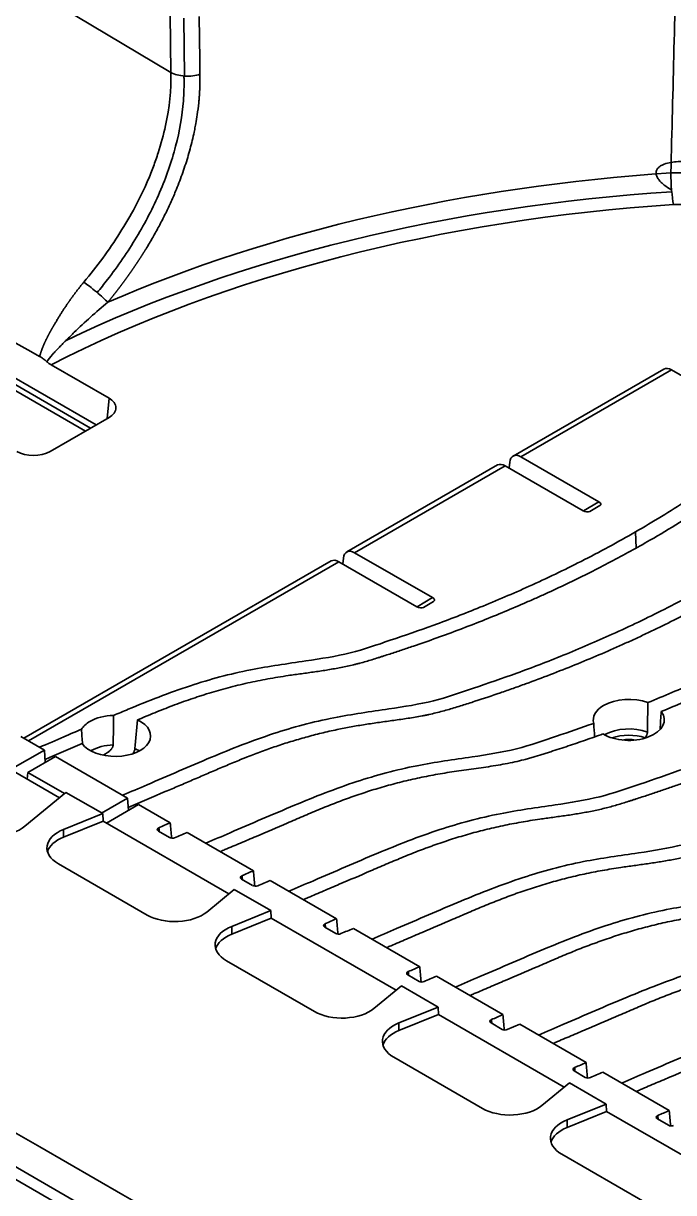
# Model space of a CAD drawing. Header units: millimetres. Extents: x 256 to 2096, y 1004 to 2403.
# Drawn here: x 1623.8 to 1707.2, y 1312.3 to 1462.3 of the extents above; entities that cross this region are included whole.
import ezdxf

# ---------------------------------------------------------------- set-up
doc = ezdxf.new("R2010")
doc.units = ezdxf.units.MM
doc.layers.add('1', color=7, linetype='Continuous', true_color=0xffffff)

msp = doc.modelspace()

# ---------------------------------------------------------------- linework, layer by layer
at = {"layer": '1', "color": 7, "linetype": 'Continuous', "lineweight": 35}
for p, q in [((1586.488, 1489.622), (1642.734, 1456.029)), ((1642.632, 1463.506), (1642.734, 1456.029)), ((1644.483, 1455.572), (1644.379, 1462.991)), ((1596.015, 1432.271), (1633.151, 1410.83)), ((1632.443, 1410.421), (1596.072, 1431.42)), ((1631.768, 1410.032), (1596.125, 1430.61)), ((1627.372, 1418.53), (1634.802, 1414.24)), ((1705.918, 1417.986), (1686.586, 1406.825)), ((1706.912, 1417.88), (1687.602, 1406.732)), ((1716.899, 1412.115), (1706.912, 1417.88)), ((1634.802, 1414.24), (1634.566, 1411.646)), ((1627.243, 1407.418), (1634.802, 1411.782)), ((1684.599, 1405.677), (1665.267, 1394.516)), ((1685.593, 1405.572), (1666.283, 1394.423)), ((1695.579, 1399.806), (1685.593, 1405.572)), ((1686.153, 1406.031), (1686.077, 1405.292)), ((1687.602, 1406.732), (1697.589, 1400.966)), ((1697.589, 1400.966), (1695.63, 1399.779)), ((1697.729, 1400.484), (1696.413, 1399.725)), ((1702.285, 1397.095), (1702.346, 1395.027)), ((1664.833, 1393.723), (1664.758, 1392.983)), ((1666.283, 1394.423), (1676.27, 1388.657)), ((1663.28, 1393.369), (1623.877, 1370.62)), ((1664.274, 1393.263), (1624.466, 1370.28)), ((1674.26, 1387.497), (1664.274, 1393.263)), ((1676.27, 1388.657), (1674.311, 1387.47)), ((1676.41, 1388.176), (1675.094, 1387.416)), ((1755.882, 1237.208), (1526.235, 1369.795)), ((1528.854, 1369.884), (1757.272, 1238.007)), ((1614.823, 1370.858), (1628.447, 1362.992)), ((1626.511, 1369.099), (1623.476, 1370.851)), ((1622.19, 1366.604), (1626.511, 1369.099)), ((1624.376, 1366.225), (1627.932, 1368.278)), ((1626.619, 1367.52), (1626.511, 1369.099)), ((1627.932, 1368.278), (1637.17, 1362.945)), ((1624.319, 1365.375), (1624.376, 1366.225)), ((1624.376, 1366.225), (1629.077, 1363.512)), ((1629.275, 1363.675), (1623.996, 1359.323)), ((1633.992, 1360.951), (1629.275, 1363.675)), ((1637.17, 1362.945), (1633.855, 1361.03)), ((1638.592, 1362.124), (1634.472, 1359.746)), ((1637.279, 1361.366), (1637.17, 1362.945)), ((1642.655, 1359.778), (1638.592, 1362.124)), ((1633.992, 1360.951), (1628.971, 1358.921)), ((1633.992, 1360.951), (1634.045, 1359.992)), ((1634.045, 1359.992), (1628.971, 1357.941)), ((1650.17, 1350.682), (1634.045, 1359.992)), ((1628.971, 1358.921), (1628.971, 1357.941)), ((1642.552, 1357.889), (1641.128, 1358.711)), ((1653.315, 1353.623), (1644.796, 1358.542)), ((1628.303, 1354.515), (1639.685, 1347.944)), ((1653.211, 1351.735), (1651.788, 1352.557)), ((1663.975, 1347.469), (1655.455, 1352.388)), ((1650.832, 1351.228), (1647.316, 1348.329)), ((1655.55, 1348.505), (1650.832, 1351.228)), ((1655.55, 1348.505), (1650.528, 1346.474)), ((1655.602, 1347.546), (1650.528, 1345.495)), ((1655.55, 1348.505), (1655.602, 1347.546)), ((1671.609, 1338.305), (1655.602, 1347.546)), ((1650.528, 1346.474), (1650.528, 1345.495)), ((1663.871, 1345.58), (1662.447, 1346.402)), ((1674.634, 1341.315), (1666.115, 1346.233)), ((1649.861, 1342.069), (1661.124, 1335.566)), ((1674.531, 1339.426), (1673.107, 1340.248)), ((1685.294, 1335.16), (1676.775, 1340.079)), ((1672.271, 1338.851), (1668.755, 1335.951)), ((1676.989, 1336.127), (1672.271, 1338.851)), ((1676.989, 1336.127), (1671.967, 1334.097)), ((1677.041, 1335.168), (1671.967, 1333.117)), ((1676.989, 1336.127), (1677.041, 1335.168)), ((1693.147, 1325.869), (1677.041, 1335.168)), ((1671.967, 1334.097), (1671.967, 1333.117)), ((1685.19, 1333.272), (1683.766, 1334.094)), ((1685.844, 1333.244), (1687.434, 1333.925)), ((1695.953, 1329.006), (1687.434, 1333.925)), ((1671.3, 1329.691), (1682.662, 1323.131)), ((1695.85, 1327.117), (1694.426, 1327.939)), ((1706.613, 1322.852), (1698.094, 1327.77)), ((1693.81, 1326.415), (1690.293, 1323.516)), ((1698.527, 1323.692), (1693.81, 1326.415)), ((1698.527, 1323.692), (1693.506, 1321.661)), ((1698.527, 1323.692), (1698.58, 1322.733)), ((1698.58, 1322.733), (1693.506, 1320.682)), ((1693.506, 1321.661), (1693.506, 1320.682)), ((1713.979, 1313.842), (1698.58, 1322.733)), ((1706.509, 1320.963), (1705.086, 1321.785)), ((1692.838, 1317.256), (1703.494, 1311.103))]:
    msp.add_line(p, q, dxfattribs=at)
for centre, major_axis, ratio, start_param, end_param in [((1723.27, 1358.674), (147.229, 0), 0.5773503, 1.6828322, 2.2167959), ((1707.146, 1441.545), (-0.195, 3.009), 0.0912856, 1.0047086, 2.5231451), ((1723.27, 1356.341), (147.079, 0), 0.5773503, 1.682102, 2.2639736), ((1723.27, 1356.341), (144.218, 0), 0.5773503, 1.6828322, 2.2982217), ((1706.95, 1416.261), (-1.043, 1.718), 0.562044, 5.4853649, 6.2707553), ((1632.661, 1413.011), (3.023, 0), 0.575771, 0, 0.7840286), ((1632.661, 1413.011), (3.023, 0), 0.575771, 5.4991567, 6.2831853), ((1625.114, 1408.654), (3.015, 0), 0.5789338, 3.9283603, 5.4964176), ((1687.565, 1405.069), (-0.964, 1.764), 0.5922602, 5.5115807, 6.9951106), ((1685.63, 1403.952), (-1.043, 1.718), 0.562044, 5.4853649, 6.2707553), ((1695.926, 1400.016), (-0.599, 0.161), 0.5293306, 1.1022754, 2.6486557), ((1697.224, 1400.766), (-0.611, 0.154), 0.5135721, 2.6612509, 4.2076344), ((1666.246, 1392.76), (-0.964, 1.764), 0.5922602, 5.5115807, 6.9951106), ((1664.311, 1391.643), (-1.043, 1.718), 0.562044, 5.4853649, 6.2707553), ((1675.905, 1388.457), (-0.611, 0.154), 0.5135721, 2.6612509, 4.2076344), ((1674.607, 1387.708), (-0.599, 0.161), 0.5293306, 1.1022754, 2.6486557), ((1701.422, 1372.976), (-4.556, 0), 0.5773503, 4.1450275, 5.4977871), ((1701.422, 1372.976), (-4.556, 0), 0.5773503, 5.4977871, 6.45192), ((1701.422, 1372.976), (-4.556, 0), 0.5773503, 0.7554238, 3.5596952), ((1635.577, 1370.922), (-4.556, 0), 0.5773503, 5.4977871, 5.9505682), ((1635.577, 1370.922), (-4.556, 0), 0.5773503, 0.3876972, 4.031211), ((1635.577, 1370.922), (-4.556, 0), 0.5773503, 4.7532814, 5.4977871), ((1701.422, 1369.322), (4.321, 0), 0.5773503, 0.9866463, 2.3561945), ((1701.422, 1368.544), (4.271, 0), 0.5773503, 1.0570558, 2.1057199), ((1635.577, 1367.268), (4.321, 0), 0.5773503, 1.6276867, 2.3561945), ((1701.422, 1368.544), (3.318, 0), 0.5773503, 1.3066066, 1.8350187), ((1635.577, 1367.268), (4.321, 0), 0.5773503, 0.7672308, 0.941244), ((1619.901, 1360.978), (5, 0), 0.5773503, 3.9269908, 5.6723201), ((1641.485, 1358.916), (0.504, 0), 0.5759394, 2.2092776, 3.9251465), ((1631.839, 1356.556), (5, 0), 0.5773503, 2.1816616, 3.9269908), ((1631.839, 1355.576), (-5, 0), 0.5773503, 5.3232543, 6.1126613), ((1642.907, 1358.095), (0.503, 0.001), 0.5782229, 3.9265631, 5.3483848), ((1652.144, 1352.762), (0.504, 0), 0.5759394, 2.2092776, 3.9251465), ((1653.567, 1351.94), (0.503, 0.001), 0.5782229, 3.9265304, 5.3482317), ((1643.22, 1349.985), (5, 0), 0.5773503, 3.9269908, 5.6723201), ((1653.396, 1344.11), (5, 0), 0.5773503, 2.1816616, 3.9269908), ((1662.804, 1346.607), (0.504, 0), 0.5759394, 2.2091997, 3.9250989), ((1664.226, 1345.786), (0.503, 0.001), 0.5782229, 3.9265304, 5.3482317), ((1653.396, 1343.13), (-5, 0), 0.5773503, 5.3232543, 6.1126613), ((1673.464, 1340.453), (0.504, 0), 0.5759394, 2.2091997, 3.9250989), ((1674.886, 1339.632), (0.503, 0.001), 0.5782229, 3.9265304, 5.3482317), ((1664.659, 1337.607), (5, 0), 0.5773503, 3.9269908, 5.6723201), ((1674.835, 1331.732), (5, 0), 0.5773503, 2.1816616, 3.9269908), ((1684.123, 1334.299), (0.504, 0), 0.5759394, 2.2091997, 3.9250989), ((1674.835, 1330.752), (-5, 0), 0.5773503, 5.3232543, 6.1126613), ((1685.546, 1333.477), (0.503, 0.001), 0.5782228, 3.926564, 5.3482286), ((1694.783, 1328.144), (0.504, 0), 0.5759394, 2.2091997, 3.9250989), ((1696.205, 1327.323), (0.503, 0.001), 0.5782229, 3.9265304, 5.3482317), ((1686.198, 1325.172), (5, 0), 0.5773503, 3.9269908, 5.6723201), ((1696.373, 1319.297), (5, 0), 0.5773503, 2.1816616, 3.9269908), ((1705.442, 1321.99), (0.504, 0), 0.5759394, 2.2091997, 3.9250989), ((1696.373, 1318.317), (-5, 0), 0.5773503, 5.3232543, 6.1126613), ((1706.865, 1321.169), (0.503, 0.001), 0.5782229, 3.9265304, 5.3482317)]:
    msp.add_ellipse(centre, major_axis=major_axis, ratio=ratio, start_param=start_param, end_param=end_param, dxfattribs=at)
for points in [[(1707.619, 1475.076), (1707.349, 1464.432), (1707.079, 1453.788), (1706.809, 1443.143)], [(1646.457, 1455.805), (1646.422, 1458.278), (1646.388, 1460.75), (1646.353, 1463.223)], [(1625.909, 1419.608), (1613.652, 1426.412), (1601.396, 1433.217), (1589.139, 1440.022)], [(1707.146, 1439.083), (1708.07, 1439.137), (1709.852, 1439.098), (1712.444, 1438.575), (1713.878, 1437.963), (1714.543, 1437.588)], [(1627.372, 1418.53), (1627.28, 1418.583), (1627.098, 1418.703), (1626.92, 1418.848), (1626.832, 1418.927)], [(1703.805, 1371.403), (1703.827, 1372.667), (1703.849, 1373.93), (1703.87, 1375.194)], [(1705.585, 1374.043), (1705.532, 1373.295), (1705.478, 1372.546), (1705.425, 1371.798)], [(1635.331, 1369.759), (1635.351, 1371.023), (1635.371, 1372.286), (1635.39, 1373.55)], [(1638.443, 1372.966), (1638.337, 1371.74), (1638.228, 1370.513), (1638.119, 1369.286)], [(1696.931, 1372.534), (1696.969, 1371.957), (1697.007, 1371.38), (1697.046, 1370.803)], [(1761.058, 1240.197), (1685.187, 1284), (1609.317, 1327.804), (1533.447, 1371.608)], [(1631.271, 1371.781), (1631.312, 1371.152), (1631.354, 1370.524), (1631.396, 1369.895)], [(1626.594, 1367.89), (1628.182, 1368.57), (1629.77, 1369.249), (1631.359, 1369.927)], [(1642.655, 1359.778), (1642.165, 1359.568), (1641.674, 1359.359), (1641.184, 1359.149)], [(1641.227, 1358.653), (1641.213, 1358.819), (1641.199, 1358.984), (1641.184, 1359.149)], [(1642.655, 1359.778), (1642.708, 1359.139), (1642.761, 1358.501), (1642.814, 1357.863)], [(1643.206, 1357.861), (1643.736, 1358.088), (1644.266, 1358.315), (1644.796, 1358.542)], [(1653.315, 1353.623), (1652.824, 1353.414), (1652.334, 1353.204), (1651.844, 1352.994)], [(1653.474, 1351.708), (1653.421, 1352.347), (1653.368, 1352.985), (1653.315, 1353.623)], [(1651.887, 1352.499), (1651.873, 1352.664), (1651.858, 1352.829), (1651.844, 1352.994)], [(1653.865, 1351.707), (1654.395, 1351.934), (1654.925, 1352.161), (1655.455, 1352.388)], [(1663.975, 1347.469), (1663.484, 1347.26), (1662.994, 1347.05), (1662.504, 1346.84)], [(1664.134, 1345.554), (1664.081, 1346.192), (1664.028, 1346.831), (1663.975, 1347.469)], [(1662.547, 1346.345), (1662.532, 1346.51), (1662.518, 1346.675), (1662.504, 1346.84)], [(1664.525, 1345.553), (1665.055, 1345.779), (1665.585, 1346.006), (1666.115, 1346.233)], [(1674.634, 1341.315), (1674.144, 1341.105), (1673.653, 1340.896), (1673.163, 1340.686)], [(1674.793, 1339.4), (1674.74, 1340.038), (1674.687, 1340.676), (1674.634, 1341.315)], [(1673.206, 1340.19), (1673.192, 1340.356), (1673.178, 1340.521), (1673.163, 1340.686)], [(1675.185, 1339.398), (1675.715, 1339.625), (1676.245, 1339.852), (1676.775, 1340.079)], [(1685.294, 1335.16), (1684.803, 1334.951), (1684.313, 1334.741), (1683.823, 1334.531)], [(1685.453, 1333.245), (1685.4, 1333.884), (1685.347, 1334.522), (1685.294, 1335.16)], [(1683.866, 1334.036), (1683.852, 1334.201), (1683.837, 1334.366), (1683.823, 1334.531)], [(1695.953, 1329.006), (1695.463, 1328.796), (1694.973, 1328.587), (1694.483, 1328.377)], [(1694.526, 1327.882), (1694.511, 1328.047), (1694.497, 1328.212), (1694.483, 1328.377)], [(1696.113, 1327.091), (1696.06, 1327.729), (1696.007, 1328.368), (1695.953, 1329.006)], [(1696.504, 1327.089), (1697.034, 1327.316), (1697.564, 1327.543), (1698.094, 1327.77)], [(1706.613, 1322.852), (1706.123, 1322.642), (1705.632, 1322.433), (1705.142, 1322.223)], [(1705.185, 1321.727), (1705.171, 1321.892), (1705.157, 1322.058), (1705.142, 1322.223)], [(1706.772, 1320.936), (1706.719, 1321.575), (1706.666, 1322.213), (1706.613, 1322.852)]]:
    msp.add_open_spline(points, degree=3, dxfattribs=at)
for points, knots in [([(1642.734, 1456.029), (1642.773, 1453.798), (1642.421, 1450.394), (1641.317, 1446.302), (1640.501, 1443.964), (1639.573, 1441.651), (1638.201, 1438.796), (1635.595, 1434.32), (1633.25, 1431.137), (1631.57, 1429.145)], [0, 0, 0, 0, 0.25, 0.375, 0.4375, 0.5, 0.625, 0.75, 1, 1, 1, 1]), ([(1633.272, 1427.799), (1633.726, 1428.345), (1634.171, 1428.899), (1635.274, 1430.328), (1635.92, 1431.214), (1637.165, 1433.031), (1637.766, 1433.966), (1639.457, 1436.788), (1640.446, 1438.701), (1641.71, 1441.627), (1642.095, 1442.612), (1642.785, 1444.601), (1643.084, 1445.59), (1643.85, 1448.536), (1644.183, 1450.477), (1644.369, 1452.877), (1644.394, 1453.357), (1644.421, 1454.308), (1644.423, 1454.778), (1644.41, 1455.354), (1644.407, 1455.466), (1644.403, 1455.578)], [0, 0, 0, 0, 0.0666609, 0.0666609, 0.1689943, 0.1689943, 0.2713277, 0.2713277, 0.4759946, 0.4759946, 0.578328, 0.578328, 0.6806614, 0.6806614, 0.8853283, 0.8853283, 0.936495, 0.936495, 0.9876617, 0.9876617, 1, 1, 1, 1]), ([(1634.638, 1426.548), (1634.657, 1426.571), (1634.694, 1426.616), (1634.749, 1426.684), (1634.805, 1426.751), (1634.86, 1426.819), (1634.915, 1426.887), (1634.97, 1426.955), (1635.025, 1427.024), (1635.08, 1427.092), (1635.135, 1427.16), (1635.19, 1427.229), (1635.245, 1427.297), (1635.299, 1427.366), (1635.354, 1427.435), (1635.408, 1427.504), (1635.463, 1427.573), (1635.517, 1427.642), (1635.571, 1427.711), (1635.625, 1427.78), (1635.679, 1427.849), (1635.733, 1427.919), (1635.787, 1427.988), (1635.841, 1428.058), (1635.894, 1428.127), (1635.948, 1428.197), (1636.001, 1428.267), (1636.055, 1428.336), (1636.108, 1428.406), (1636.161, 1428.476), (1636.214, 1428.547), (1636.267, 1428.617), (1636.32, 1428.687), (1636.373, 1428.757), (1636.425, 1428.828), (1636.478, 1428.898), (1636.531, 1428.969), (1636.583, 1429.04), (1636.635, 1429.11), (1636.688, 1429.181), (1636.74, 1429.252), (1636.792, 1429.323), (1636.844, 1429.394), (1636.896, 1429.465), (1636.947, 1429.537), (1636.999, 1429.608), (1637.051, 1429.679), (1637.102, 1429.751), (1637.153, 1429.822), (1637.205, 1429.894), (1637.256, 1429.966), (1637.307, 1430.037), (1637.358, 1430.109), (1637.409, 1430.181), (1637.459, 1430.253), (1637.51, 1430.325), (1637.561, 1430.397), (1637.611, 1430.47), (1637.661, 1430.542), (1637.712, 1430.614), (1637.762, 1430.687), (1637.812, 1430.759), (1637.862, 1430.832), (1637.912, 1430.904), (1637.961, 1430.977), (1638.011, 1431.05), (1638.06, 1431.123), (1638.11, 1431.195), (1638.159, 1431.268), (1638.208, 1431.341), (1638.257, 1431.415), (1638.306, 1431.488), (1638.355, 1431.561), (1638.404, 1431.634), (1638.452, 1431.708), (1638.501, 1431.781), (1638.549, 1431.855), (1638.598, 1431.928), (1638.646, 1432.002), (1638.694, 1432.075), (1638.742, 1432.149), (1638.79, 1432.223), (1638.837, 1432.297), (1638.885, 1432.371), (1638.933, 1432.445), (1638.98, 1432.519), (1639.027, 1432.593), (1639.074, 1432.667), (1639.121, 1432.741), (1639.168, 1432.816), (1639.215, 1432.89), (1639.262, 1432.964), (1639.308, 1433.039), (1639.355, 1433.114), (1639.401, 1433.188), (1639.447, 1433.263), (1639.494, 1433.337), (1639.819, 1433.866), (1640.406, 1434.855), (1641.218, 1436.318), (1641.98, 1437.796), (1642.688, 1439.286), (1643.279, 1440.644), (1643.768, 1441.865), (1644.17, 1442.949), (1644.543, 1444.038), (1644.885, 1445.128), (1645.195, 1446.218), (1645.472, 1447.306), (1645.661, 1448.142), (1645.809, 1448.863), (1645.95, 1449.603), (1646.135, 1450.741), (1646.256, 1451.718), (1646.322, 1452.404), (1646.346, 1452.671), (1646.367, 1452.93), (1646.385, 1453.182), (1646.401, 1453.426), (1646.414, 1453.664), (1646.426, 1453.894), (1646.436, 1454.117), (1646.443, 1454.333), (1646.45, 1454.541), (1646.454, 1454.743), (1646.457, 1454.937), (1646.459, 1455.125), (1646.46, 1455.305), (1646.46, 1455.478), (1646.459, 1455.644), (1646.458, 1455.752), (1646.457, 1455.805)], [0, 0, 0, 0, 0.0025888, 0.0051777, 0.0077668, 0.010356, 0.0129454, 0.0155349, 0.0181246, 0.0207144, 0.0233044, 0.0258946, 0.0284849, 0.0310753, 0.0336659, 0.0362567, 0.0388476, 0.0414386, 0.0440298, 0.0466212, 0.0492127, 0.0518043, 0.0543961, 0.0569881, 0.0595802, 0.0621724, 0.0647648, 0.0673573, 0.06995, 0.0725428, 0.0751357, 0.0777288, 0.0803221, 0.0829155, 0.085509, 0.0881026, 0.0906964, 0.0932904, 0.0958844, 0.0984786, 0.101073, 0.1036675, 0.1062621, 0.1088568, 0.1114516, 0.1140466, 0.1166417, 0.119237, 0.1218324, 0.1244278, 0.1270235, 0.1296192, 0.132215, 0.134811, 0.1374071, 0.1400033, 0.1425996, 0.1451961, 0.1477926, 0.1503893, 0.152986, 0.1555829, 0.1581799, 0.160777, 0.1633742, 0.1659714, 0.1685688, 0.1711663, 0.1737639, 0.1763616, 0.1789594, 0.1815572, 0.1841552, 0.1867533, 0.1893514, 0.1919496, 0.1945479, 0.1971463, 0.1997448, 0.2023434, 0.204942, 0.2075407, 0.2101395, 0.2127384, 0.2153373, 0.2179363, 0.2205354, 0.2231345, 0.2257337, 0.228333, 0.2309323, 0.2335317, 0.2361312, 0.2387307, 0.2413303, 0.2439299, 0.2465296, 0.2491293, 0.2990438, 0.3489451, 0.3988039, 0.4486323, 0.4984858, 0.5341517, 0.5699181, 0.6057981, 0.641722, 0.6776363, 0.7135133, 0.7493259, 0.7605841, 0.7851705, 0.823056, 0.8742726, 0.8835199, 0.8925355, 0.9013199, 0.9098732, 0.9181955, 0.9262869, 0.9341474, 0.9417769, 0.9491751, 0.9563419, 0.9632769, 0.9699799, 0.9764505, 0.9826882, 0.9886927, 0.9944635, 1, 1, 1, 1]), ([(1646.457, 1455.805), (1646.189, 1455.717), (1645.571, 1455.575), (1644.503, 1455.537), (1643.484, 1455.699), (1642.952, 1455.911), (1642.734, 1456.029)], [0, 0, 0, 0, 0.2497355, 0.4998247, 0.749914, 1, 1, 1, 1]), ([(1706.912, 1440.975), (1706.881, 1440.992), (1706.851, 1441.009), (1706.525, 1441.198), (1706.235, 1441.387), (1705.835, 1441.7), (1705.707, 1441.809), (1705.466, 1442.042), (1705.352, 1442.167), (1705.154, 1442.431), (1705.069, 1442.571), (1704.981, 1442.786), (1704.958, 1442.857), (1704.927, 1443.001), (1704.919, 1443.074), (1704.919, 1443.286), (1704.951, 1443.419), (1705.07, 1443.66), (1705.153, 1443.764), (1705.352, 1443.951), (1705.464, 1444.029), (1705.706, 1444.167), (1705.837, 1444.227), (1706.243, 1444.381), (1706.529, 1444.451), (1707.121, 1444.554), (1707.429, 1444.586), (1708.356, 1444.637), (1708.983, 1444.613), (1709.932, 1444.52), (1710.249, 1444.479), (1710.727, 1444.404), (1710.887, 1444.377), (1711.717, 1444.224), (1712.417, 1444.055), (1712.831, 1443.91)], [0, 0, 0, 0, 0.0079923, 0.0079923, 0.0867708, 0.0867708, 0.12616, 0.12616, 0.1655492, 0.1655492, 0.2049384, 0.2049384, 0.224633, 0.224633, 0.2443276, 0.2443276, 0.2837169, 0.2837169, 0.3231061, 0.3231061, 0.3624953, 0.3624953, 0.4018845, 0.4018845, 0.480663, 0.480663, 0.5594414, 0.5594414, 0.7169983, 0.7169983, 0.7957767, 0.7957767, 0.8351659, 0.8351659, 1, 1, 1, 1]), ([(1743.066, 1435.716), (1742.61, 1435.359), (1740.286, 1433.52), (1736.429, 1430.297), (1732.781, 1425.823), (1731.105, 1421.713), (1729.422, 1418.178), (1726.26, 1415.148), (1722.95, 1411.906), (1718.957, 1408.478), (1714.263, 1404.82), (1708.704, 1400.959), (1704.542, 1398.398), (1702.285, 1397.095)], [0, 0, 0, 0, 0.0290399, 0.1489491, 0.2553824, 0.3471443, 0.4234304, 0.4976794, 0.5798987, 0.6701149, 0.7693826, 0.8788721, 1, 1, 1, 1]), ([(1625.909, 1419.608), (1625.912, 1419.621), (1625.919, 1419.646), (1625.929, 1419.684), (1625.94, 1419.722), (1625.951, 1419.76), (1625.962, 1419.798), (1625.973, 1419.836), (1625.984, 1419.874), (1625.996, 1419.913), (1626.008, 1419.951), (1626.02, 1419.99), (1626.032, 1420.029), (1626.045, 1420.068), (1626.058, 1420.107), (1626.071, 1420.146), (1626.084, 1420.185), (1626.097, 1420.225), (1626.111, 1420.264), (1626.125, 1420.304), (1626.139, 1420.343), (1626.153, 1420.383), (1626.168, 1420.423), (1626.182, 1420.463), (1626.197, 1420.503), (1626.212, 1420.544), (1626.228, 1420.584), (1626.243, 1420.625), (1626.259, 1420.665), (1626.275, 1420.706), (1626.291, 1420.747), (1626.308, 1420.788), (1626.324, 1420.829), (1626.341, 1420.87), (1626.358, 1420.912), (1626.375, 1420.953), (1626.393, 1420.995), (1626.41, 1421.037), (1626.428, 1421.078), (1626.446, 1421.12), (1626.465, 1421.163), (1626.483, 1421.205), (1626.502, 1421.247), (1626.521, 1421.29), (1626.54, 1421.332), (1626.559, 1421.375), (1626.579, 1421.418), (1626.598, 1421.461), (1626.618, 1421.504), (1626.639, 1421.547), (1626.659, 1421.591), (1626.68, 1421.634), (1626.7, 1421.678), (1626.721, 1421.722), (1626.743, 1421.766), (1626.764, 1421.81), (1626.786, 1421.854), (1626.807, 1421.898), (1626.829, 1421.943), (1626.852, 1421.987), (1626.874, 1422.032), (1626.897, 1422.077), (1626.919, 1422.122), (1626.942, 1422.167), (1626.966, 1422.212), (1626.989, 1422.258), (1627.013, 1422.303), (1627.037, 1422.349), (1627.061, 1422.395), (1627.085, 1422.441), (1627.109, 1422.487), (1627.134, 1422.533), (1627.159, 1422.58), (1627.184, 1422.626), (1627.209, 1422.673), (1627.234, 1422.72), (1627.26, 1422.767), (1627.286, 1422.814), (1627.312, 1422.861), (1627.338, 1422.908), (1627.365, 1422.956), (1627.391, 1423.004), (1627.418, 1423.051), (1627.445, 1423.099), (1627.472, 1423.148), (1627.5, 1423.196), (1627.527, 1423.244), (1627.555, 1423.293), (1627.583, 1423.342), (1627.611, 1423.39), (1627.639, 1423.439), (1627.668, 1423.489), (1627.697, 1423.538), (1627.726, 1423.587), (1627.755, 1423.637), (1627.784, 1423.687), (1627.814, 1423.737), (1627.869, 1423.83), (1627.95, 1423.967), (1628.057, 1424.146), (1628.165, 1424.323), (1628.272, 1424.5), (1628.38, 1424.675), (1628.488, 1424.849), (1628.595, 1425.021), (1628.703, 1425.192), (1628.811, 1425.361), (1628.919, 1425.529), (1629.027, 1425.695), (1629.135, 1425.86), (1629.243, 1426.023), (1629.351, 1426.185), (1629.444, 1426.323), (1629.522, 1426.436), (1629.584, 1426.527), (1629.648, 1426.619), (1629.712, 1426.71), (1629.777, 1426.802), (1629.843, 1426.895), (1629.91, 1426.988), (1629.977, 1427.081), (1630.045, 1427.175), (1630.114, 1427.27), (1630.184, 1427.364), (1630.255, 1427.459), (1630.326, 1427.555), (1630.398, 1427.651), (1630.471, 1427.747), (1630.545, 1427.844), (1630.619, 1427.942), (1630.694, 1428.039), (1630.77, 1428.138), (1630.847, 1428.236), (1630.924, 1428.335), (1631.003, 1428.435), (1631.082, 1428.535), (1631.161, 1428.636), (1631.242, 1428.737), (1631.323, 1428.838), (1631.404, 1428.94), (1631.487, 1429.042), (1631.542, 1429.111), (1631.57, 1429.145)], [0, 0, 0, 0, 0.0042236, 0.0084547, 0.0126935, 0.0169401, 0.0211945, 0.0254568, 0.029727, 0.0340053, 0.0382917, 0.0425863, 0.046889, 0.0512002, 0.0555196, 0.0598476, 0.064184, 0.0685291, 0.0728828, 0.0772452, 0.0816164, 0.0859964, 0.0903854, 0.0947833, 0.0991903, 0.1036064, 0.1080317, 0.1124662, 0.11691, 0.1213632, 0.1258258, 0.1302979, 0.1347796, 0.1392708, 0.1437718, 0.1482824, 0.1528029, 0.1573332, 0.1618734, 0.1664236, 0.1709839, 0.1755542, 0.1801346, 0.1847253, 0.1893262, 0.1939375, 0.1985591, 0.2031911, 0.2078336, 0.2124867, 0.2171504, 0.2218247, 0.2265097, 0.2312054, 0.235912, 0.2406294, 0.2453578, 0.2500971, 0.2548474, 0.2596088, 0.2643813, 0.269165, 0.2739599, 0.2787661, 0.2835836, 0.2884124, 0.2932527, 0.2981045, 0.3029677, 0.3078426, 0.312729, 0.3176271, 0.3225369, 0.3274585, 0.3323918, 0.337337, 0.3422941, 0.3472631, 0.3522441, 0.3572371, 0.3622422, 0.3672594, 0.3722887, 0.3773303, 0.3823841, 0.3874501, 0.3925285, 0.3976193, 0.4027225, 0.4078381, 0.4129662, 0.4181068, 0.4232601, 0.4284259, 0.4336044, 0.4387955, 0.4439994, 0.4492161, 0.4679558, 0.486513, 0.5048886, 0.523084, 0.5411003, 0.5589388, 0.5766007, 0.5940874, 0.6114002, 0.6285405, 0.6455097, 0.6623095, 0.6789412, 0.6954065, 0.7117071, 0.7209263, 0.7301933, 0.7395086, 0.7488726, 0.7582857, 0.7677484, 0.7772612, 0.7868244, 0.7964385, 0.8061039, 0.815821, 0.8255903, 0.835412, 0.8452866, 0.8552145, 0.8651961, 0.8752317, 0.8853217, 0.8954665, 0.9056663, 0.9159216, 0.9262327, 0.9365999, 0.9470236, 0.9575041, 0.9680416, 0.9786366, 0.9892893, 1, 1, 1, 1]), ([(1634.638, 1426.548), (1634.474, 1426.715), (1634.052, 1427.121), (1633.188, 1427.88), (1632.285, 1428.615), (1631.78, 1428.994), (1631.57, 1429.145)], [0, 0, 0, 0, 0.2529528, 0.5060006, 0.7590484, 1, 1, 1, 1]), ([(1626.832, 1418.927), (1627.031, 1419.226), (1627.28, 1419.533), (1627.693, 1420), (1627.837, 1420.157), (1628.131, 1420.471), (1628.281, 1420.629), (1628.584, 1420.944), (1628.737, 1421.103), (1629.049, 1421.42), (1629.207, 1421.579), (1629.687, 1422.057), (1630.015, 1422.378), (1631.019, 1423.345), (1631.713, 1423.997), (1633.145, 1425.289), (1633.882, 1425.928), (1634.638, 1426.548)], [0, 0, 0, 0, 0.125, 0.125, 0.1875, 0.1875, 0.25, 0.25, 0.3125, 0.3125, 0.375, 0.375, 0.5, 0.5, 0.75, 0.75, 1, 1, 1, 1]), ([(1626.832, 1418.927), (1626.683, 1419.062), (1626.531, 1419.188), (1626.222, 1419.418), (1626.066, 1419.521), (1625.909, 1419.609)], [0, 0, 0, 0, 0.5, 0.5, 1, 1, 1, 1]), ([(1704.135, 1396.027), (1705.414, 1396.765), (1707.926, 1398.268), (1710.344, 1399.82), (1711.825, 1400.806), (1712.12, 1401.004), (1712.707, 1401.402), (1712.999, 1401.601), (1713.87, 1402.202), (1714.445, 1402.605), (1716.149, 1403.823), (1717.26, 1404.647), (1718.888, 1405.899), (1719.425, 1406.319), (1720.22, 1406.954), (1720.483, 1407.166), (1721.007, 1407.592), (1721.267, 1407.806), (1722.56, 1408.876), (1723.567, 1409.743), (1725.037, 1411.058), (1725.521, 1411.498), (1726.473, 1412.384), (1726.943, 1412.83), (1727.868, 1413.726), (1728.324, 1414.177), (1729.225, 1415.082), (1729.67, 1415.536), (1730.11, 1415.993)], [0, 0, 0, 0, 0.125, 0.25, 0.25, 0.28125, 0.28125, 0.3125, 0.3125, 0.375, 0.375, 0.5, 0.5, 0.5625, 0.5625, 0.59375, 0.59375, 0.625, 0.625, 0.75, 0.75, 0.8125, 0.8125, 0.875, 0.875, 0.9375, 0.9375, 1, 1, 1, 1]), ([(1702.285, 1397.095), (1700.027, 1395.792), (1695.592, 1393.389), (1688.904, 1390.179), (1682.568, 1387.469), (1676.631, 1385.164), (1671.016, 1383.253), (1665.768, 1381.427), (1659.644, 1380.456), (1652.526, 1379.488), (1644.776, 1377.381), (1639.194, 1375.155), (1636.009, 1373.813), (1635.39, 1373.55)], [0, 0, 0, 0, 0.1211279, 0.2306174, 0.3298851, 0.4201013, 0.5023206, 0.5765696, 0.6528557, 0.7446176, 0.8510509, 0.9709601, 1, 1, 1, 1]), ([(1657.777, 1378.662), (1658.341, 1378.745), (1658.909, 1378.824), (1660.044, 1378.981), (1660.612, 1379.06), (1661.743, 1379.223), (1662.306, 1379.308), (1663.144, 1379.446), (1663.422, 1379.493), (1663.975, 1379.592), (1664.251, 1379.643), (1665.072, 1379.804), (1665.613, 1379.921), (1666.279, 1380.081), (1666.412, 1380.114), (1666.677, 1380.18), (1666.809, 1380.215), (1667.202, 1380.319), (1667.463, 1380.392), (1668.239, 1380.617), (1668.751, 1380.776), (1669.388, 1380.978), (1669.515, 1381.018), (1669.77, 1381.099), (1670.151, 1381.222), (1671.04, 1381.509), (1671.799, 1381.76), (1672.556, 1382.012), (1672.808, 1382.097), (1673.312, 1382.268), (1673.563, 1382.353), (1674.818, 1382.783), (1675.815, 1383.133), (1678.783, 1384.203), (1680.733, 1384.94), (1683.613, 1386.085), (1684.566, 1386.472), (1686.457, 1387.261), (1687.394, 1387.661), (1688.557, 1388.17), (1688.789, 1388.272), (1689.252, 1388.477), (1689.483, 1388.58), (1690.175, 1388.89), (1691.552, 1389.514), (1692.909, 1390.152), (1695.597, 1391.444), (1699.11, 1393.212), (1702.483, 1395.073), (1704.135, 1396.027)], [0, 0, 0, 0, 0.03125, 0.03125, 0.0625, 0.0625, 0.09375, 0.09375, 0.109375, 0.109375, 0.125, 0.125, 0.15625, 0.15625, 0.1640625, 0.1640625, 0.171875, 0.171875, 0.1875, 0.1875, 0.21875, 0.21875, 0.2265625, 0.2265625, 0.234375, 0.25, 0.28125, 0.28125, 0.296875, 0.296875, 0.3125, 0.3125, 0.375, 0.375, 0.5, 0.5, 0.5625, 0.5625, 0.625, 0.625, 0.640625, 0.640625, 0.65625, 0.65625, 0.6875, 0.75, 0.75, 0.875, 1, 1, 1, 1]), ([(1712.944, 1390.94), (1710.687, 1389.637), (1706.251, 1387.234), (1699.564, 1384.025), (1693.228, 1381.315), (1687.29, 1379.009), (1681.675, 1377.098), (1676.428, 1375.273), (1670.303, 1374.301), (1663.185, 1373.333), (1655.435, 1371.227), (1647.665, 1368.127), (1641.377, 1365.38), (1637.591, 1363.756), (1636.542, 1363.307)], [0, 0, 0, 0, 0.1053706, 0.2006168, 0.2869709, 0.3654511, 0.4369746, 0.5015647, 0.5679268, 0.6477516, 0.7403392, 0.8446496, 0.9570267, 1, 1, 1, 1]), ([(1664.04, 1371.734), (1664.626, 1371.859), (1665.219, 1371.974), (1666.414, 1372.189), (1667.017, 1372.289), (1668.23, 1372.478), (1668.841, 1372.568), (1669.759, 1372.698), (1670.066, 1372.74), (1670.68, 1372.825), (1670.987, 1372.867), (1671.906, 1372.995), (1672.518, 1373.082), (1673.731, 1373.271), (1674.333, 1373.373), (1675.074, 1373.516), (1675.222, 1373.545), (1675.516, 1373.606), (1675.663, 1373.637), (1676.1, 1373.733), (1676.39, 1373.8), (1677.252, 1374.011), (1677.818, 1374.164), (1678.939, 1374.485), (1679.771, 1374.739), (1680.597, 1375.002), (1681.146, 1375.179), (1681.42, 1375.268), (1682.79, 1375.715), (1683.881, 1376.08), (1685.237, 1376.547), (1685.508, 1376.641), (1686.048, 1376.83), (1686.319, 1376.925), (1687.127, 1377.212), (1687.664, 1377.405), (1689.267, 1377.989), (1691.387, 1378.783), (1693.471, 1379.607), (1695.538, 1380.446), (1696.563, 1380.872), (1698.594, 1381.74), (1699.6, 1382.182), (1700.848, 1382.743), (1701.096, 1382.856), (1701.593, 1383.082), (1702.336, 1383.422), (1703.073, 1383.767), (1705.516, 1384.923), (1709.343, 1386.827), (1713.005, 1388.839), (1714.794, 1389.872)], [0, 0, 0, 0, 0.03125, 0.03125, 0.0625, 0.0625, 0.09375, 0.09375, 0.109375, 0.109375, 0.125, 0.125, 0.15625, 0.15625, 0.1875, 0.1875, 0.1953125, 0.1953125, 0.203125, 0.203125, 0.21875, 0.21875, 0.25, 0.25, 0.28125, 0.296875, 0.296875, 0.3125, 0.3125, 0.375, 0.375, 0.390625, 0.390625, 0.40625, 0.40625, 0.4375, 0.4375, 0.5, 0.5625, 0.5625, 0.625, 0.625, 0.6875, 0.6875, 0.703125, 0.703125, 0.71875, 0.75, 0.75, 0.875, 1, 1, 1, 1]), ([(1723.604, 1384.786), (1721.347, 1383.483), (1716.911, 1381.08), (1710.289, 1377.902), (1705.936, 1376.037), (1703.87, 1375.194)], [0, 0, 0, 0, 0.3708192, 0.7060084, 1, 1, 1, 1]), ([(1705.585, 1374.043), (1707.359, 1374.768), (1709.103, 1375.514), (1712.533, 1377.045), (1715.904, 1378.617), (1720.783, 1381.097), (1723.917, 1382.831), (1725.454, 1383.718)], [0, 0, 0, 0, 0.25, 0.25, 0.5, 0.75, 1, 1, 1, 1]), ([(1638.443, 1372.966), (1639.176, 1373.28), (1639.912, 1373.591), (1641.028, 1374.048), (1641.402, 1374.199), (1642.154, 1374.495), (1642.532, 1374.642), (1643.675, 1375.074), (1644.447, 1375.354), (1645.622, 1375.758), (1646.016, 1375.89), (1646.613, 1376.084), (1646.912, 1376.179), (1647.213, 1376.274), (1647.414, 1376.336), (1647.515, 1376.367), (1648.424, 1376.645), (1649.24, 1376.879), (1650.479, 1377.208), (1650.895, 1377.314), (1651.731, 1377.518), (1652.152, 1377.616), (1653.422, 1377.899), (1654.279, 1378.072), (1656.014, 1378.389), (1656.891, 1378.532), (1657.777, 1378.662)], [0, 0, 0, 0, 0.125, 0.125, 0.1875, 0.1875, 0.25, 0.25, 0.375, 0.375, 0.4375, 0.4375, 0.46875, 0.484375, 0.484375, 0.5, 0.5, 0.625, 0.625, 0.6875, 0.6875, 0.75, 0.75, 0.875, 0.875, 1, 1, 1, 1]), ([(1734.263, 1378.632), (1732.006, 1377.329), (1727.571, 1374.926), (1720.883, 1371.716), (1714.547, 1369.006), (1708.609, 1366.701), (1702.995, 1364.79), (1697.747, 1362.964), (1691.623, 1361.993), (1684.504, 1361.025), (1676.755, 1358.918), (1668.985, 1355.818), (1662.696, 1353.071), (1658.91, 1351.447), (1657.861, 1350.998)], [0, 0, 0, 0, 0.1053706, 0.2006168, 0.2869709, 0.3654511, 0.4369746, 0.5015647, 0.5679268, 0.6477516, 0.7403392, 0.8446496, 0.9570267, 1, 1, 1, 1]), ([(1690.003, 1360.236), (1690.566, 1360.317), (1691.132, 1360.395), (1692.262, 1360.552), (1692.828, 1360.63), (1693.953, 1360.794), (1694.513, 1360.88), (1695.346, 1361.019), (1695.622, 1361.068), (1696.171, 1361.169), (1696.445, 1361.221), (1697.259, 1361.386), (1697.796, 1361.506), (1698.589, 1361.701), (1698.852, 1361.768), (1699.373, 1361.91), (1699.632, 1361.983), (1700.404, 1362.209), (1700.912, 1362.369), (1701.545, 1362.572), (1701.672, 1362.612), (1701.925, 1362.694), (1702.304, 1362.817), (1703.188, 1363.104), (1704.195, 1363.437), (1704.948, 1363.69), (1705.449, 1363.86), (1705.699, 1363.945), (1706.449, 1364.202), (1706.947, 1364.374), (1707.939, 1364.723), (1708.433, 1364.899), (1710.894, 1365.786), (1712.833, 1366.522), (1716.651, 1368.043), (1718.531, 1368.829), (1720.613, 1369.742), (1720.844, 1369.844), (1721.305, 1370.048), (1721.534, 1370.15), (1722.223, 1370.459), (1723.592, 1371.081), (1724.942, 1371.716), (1727.616, 1373.002), (1731.113, 1374.763), (1734.47, 1376.615), (1736.113, 1377.564)], [0, 0, 0, 0, 0.03125, 0.03125, 0.0625, 0.0625, 0.09375, 0.09375, 0.109375, 0.109375, 0.125, 0.125, 0.15625, 0.15625, 0.171875, 0.171875, 0.1875, 0.1875, 0.21875, 0.21875, 0.2265625, 0.2265625, 0.234375, 0.25, 0.28125, 0.296875, 0.296875, 0.3125, 0.3125, 0.34375, 0.34375, 0.375, 0.375, 0.5, 0.5, 0.625, 0.625, 0.640625, 0.640625, 0.65625, 0.65625, 0.6875, 0.75, 0.75, 0.875, 1, 1, 1, 1]), ([(1696.931, 1372.534), (1695.353, 1371.971), (1692.066, 1370.85), (1687.087, 1369.119), (1680.963, 1368.147), (1673.845, 1367.179), (1666.095, 1365.073), (1658.325, 1361.973), (1652.037, 1359.225), (1648.25, 1357.601), (1647.202, 1357.153)], [0, 0, 0, 0, 0.0979611, 0.2014423, 0.3077626, 0.4356517, 0.5839884, 0.7511064, 0.9311484, 1, 1, 1, 1]), ([(1631.271, 1371.781), (1630.522, 1371.457), (1628.729, 1370.681), (1626.931, 1369.91), (1625.882, 1369.461)], [0, 0, 0, 0, 0.4174807, 1, 1, 1, 1]), ([(1637.254, 1361.735), (1638.841, 1362.412), (1640.427, 1363.09), (1642.596, 1364.018), (1643.179, 1364.268), (1644.345, 1364.768), (1645.511, 1365.269), (1646.968, 1365.895), (1647.842, 1366.27), (1648.426, 1366.52), (1648.718, 1366.645), (1649.594, 1367.019), (1650.179, 1367.267), (1651.063, 1367.635), (1651.506, 1367.818), (1651.952, 1367.999), (1652.251, 1368.119), (1652.4, 1368.178), (1652.849, 1368.356), (1653.15, 1368.474), (1653.754, 1368.705), (1654.058, 1368.819), (1654.974, 1369.155), (1655.59, 1369.373), (1656.837, 1369.794), (1657.467, 1369.997), (1658.741, 1370.389), (1659.385, 1370.577), (1660.689, 1370.937), (1661.348, 1371.108), (1662.682, 1371.435), (1663.357, 1371.589), (1664.04, 1371.734)], [0, 0, 0, 0, 0.1845887, 0.1845887, 0.2525397, 0.2525397, 0.3204906, 0.3884415, 0.422417, 0.422417, 0.4563925, 0.4563925, 0.5243434, 0.5243434, 0.5583189, 0.5753066, 0.5753066, 0.5922944, 0.5922944, 0.6262698, 0.6262698, 0.6602453, 0.6602453, 0.7281962, 0.7281962, 0.7961472, 0.7961472, 0.8640981, 0.8640981, 0.9320491, 0.9320491, 1, 1, 1, 1]), ([(1744.923, 1372.477), (1742.666, 1371.174), (1738.23, 1368.771), (1731.542, 1365.562), (1725.207, 1362.852), (1719.269, 1360.546), (1713.654, 1358.635), (1708.407, 1356.81), (1702.282, 1355.838), (1695.164, 1354.87), (1687.414, 1352.764), (1679.644, 1349.664), (1673.356, 1346.917), (1669.569, 1345.293), (1668.521, 1344.844)], [0, 0, 0, 0, 0.1053706, 0.2006168, 0.2869709, 0.3654511, 0.4369746, 0.5015647, 0.5679268, 0.6477516, 0.7403392, 0.8446496, 0.9570267, 1, 1, 1, 1]), ([(1679.344, 1366.39), (1679.762, 1366.451), (1680.601, 1366.568), (1681.863, 1366.741), (1683.119, 1366.921), (1683.95, 1367.051), (1684.775, 1367.188), (1685.185, 1367.261), (1685.998, 1367.417), (1686.4, 1367.5), (1687.198, 1367.676), (1687.593, 1367.77), (1688.18, 1367.92), (1688.374, 1367.972), (1688.761, 1368.078), (1688.953, 1368.132), (1689.527, 1368.299), (1689.906, 1368.416), (1690.473, 1368.594), (1690.661, 1368.654), (1691.037, 1368.775), (1691.225, 1368.835), (1692.164, 1369.139), (1692.914, 1369.385), (1694.034, 1369.759), (1694.407, 1369.885), (1695.152, 1370.137), (1695.523, 1370.265), (1696.634, 1370.649), (1697.371, 1370.909), (1698.104, 1371.172)], [0, 0, 0, 0, 0.0625, 0.125, 0.1875, 0.25, 0.25, 0.3125, 0.3125, 0.375, 0.375, 0.4375, 0.4375, 0.46875, 0.46875, 0.5, 0.5, 0.5625, 0.5625, 0.59375, 0.59375, 0.625, 0.625, 0.75, 0.75, 0.8125, 0.8125, 0.875, 0.875, 1, 1, 1, 1]), ([(1700.415, 1354.045), (1700.98, 1354.128), (1701.547, 1354.207), (1702.683, 1354.364), (1703.25, 1354.443), (1704.381, 1354.606), (1704.944, 1354.691), (1705.782, 1354.828), (1706.06, 1354.876), (1706.614, 1354.974), (1706.889, 1355.026), (1707.71, 1355.187), (1708.252, 1355.304), (1708.918, 1355.464), (1709.051, 1355.496), (1709.315, 1355.563), (1709.447, 1355.597), (1709.841, 1355.702), (1710.101, 1355.775), (1710.878, 1356), (1711.39, 1356.158), (1712.027, 1356.36), (1712.154, 1356.401), (1712.408, 1356.482), (1712.79, 1356.604), (1713.679, 1356.892), (1714.437, 1357.142), (1715.195, 1357.395), (1715.447, 1357.48), (1715.95, 1357.65), (1716.202, 1357.736), (1717.457, 1358.166), (1718.453, 1358.516), (1721.422, 1359.585), (1723.371, 1360.323), (1726.252, 1361.467), (1727.205, 1361.855), (1729.095, 1362.643), (1730.033, 1363.044), (1731.196, 1363.553), (1731.428, 1363.655), (1731.891, 1363.86), (1732.122, 1363.963), (1732.814, 1364.273), (1734.191, 1364.897), (1735.548, 1365.534), (1738.235, 1366.826), (1741.749, 1368.595), (1745.122, 1370.456), (1746.773, 1371.409)], [0, 0, 0, 0, 0.03125, 0.03125, 0.0625, 0.0625, 0.09375, 0.09375, 0.109375, 0.109375, 0.125, 0.125, 0.15625, 0.15625, 0.1640625, 0.1640625, 0.171875, 0.171875, 0.1875, 0.1875, 0.21875, 0.21875, 0.2265625, 0.2265625, 0.234375, 0.25, 0.28125, 0.28125, 0.296875, 0.296875, 0.3125, 0.3125, 0.375, 0.375, 0.5, 0.5, 0.5625, 0.5625, 0.625, 0.625, 0.640625, 0.640625, 0.65625, 0.65625, 0.6875, 0.75, 0.75, 0.875, 1, 1, 1, 1]), ([(1703.805, 1371.403), (1703.804, 1371.346), (1703.797, 1371.288), (1703.778, 1371.2), (1703.771, 1371.17), (1703.757, 1371.125), (1703.752, 1371.11), (1703.742, 1371.08), (1703.736, 1371.065), (1703.707, 1370.991), (1703.679, 1370.932), (1703.638, 1370.861), (1703.629, 1370.846), (1703.611, 1370.818), (1703.584, 1370.776), (1703.546, 1370.723), (1703.515, 1370.684), (1703.504, 1370.672)], [0, 0, 0, 0, 0.2356683, 0.2356683, 0.3535024, 0.3535024, 0.4124195, 0.4124195, 0.4713366, 0.4713366, 0.7070049, 0.7070049, 0.765922, 0.765922, 0.824839, 0.9426732, 1, 1, 1, 1]), ([(1634.05, 1368.462), (1634.077, 1368.475), (1634.103, 1368.489), (1634.176, 1368.528), (1634.222, 1368.552), (1634.313, 1368.603), (1634.359, 1368.63), (1634.427, 1368.671), (1634.45, 1368.685), (1634.495, 1368.713), (1634.517, 1368.728), (1634.585, 1368.772), (1634.629, 1368.803), (1634.717, 1368.867), (1634.76, 1368.9), (1634.845, 1368.97), (1634.886, 1369.006), (1634.968, 1369.083), (1635.008, 1369.124), (1635.056, 1369.178), (1635.065, 1369.189), (1635.084, 1369.211), (1635.111, 1369.244), (1635.138, 1369.279), (1635.171, 1369.326), (1635.187, 1369.35), (1635.218, 1369.4), (1635.232, 1369.425), (1635.258, 1369.476), (1635.269, 1369.501), (1635.29, 1369.553), (1635.299, 1369.579), (1635.322, 1369.658), (1635.33, 1369.709), (1635.331, 1369.759)], [0, 0, 0, 0, 0.0504555, 0.0504555, 0.1367777, 0.1367777, 0.2230999, 0.2230999, 0.2662611, 0.2662611, 0.3094222, 0.3094222, 0.3957444, 0.3957444, 0.4820666, 0.4820666, 0.5683889, 0.5683889, 0.6547111, 0.6547111, 0.6762916, 0.6762916, 0.6978722, 0.7410333, 0.7410333, 0.7841944, 0.7841944, 0.8273555, 0.8273555, 0.8705167, 0.8705167, 0.9136778, 0.9136778, 1, 1, 1, 1]), ([(1637.887, 1368.699), (1637.904, 1368.724), (1637.921, 1368.749), (1637.953, 1368.803), (1637.969, 1368.831), (1637.999, 1368.888), (1638.013, 1368.917), (1638.052, 1369.003), (1638.072, 1369.06), (1638.095, 1369.146), (1638.102, 1369.174), (1638.112, 1369.231), (1638.116, 1369.258), (1638.119, 1369.286)], [0, 0, 0, 0, 0.1336055, 0.1336055, 0.2780046, 0.2780046, 0.4224037, 0.4224037, 0.7112018, 0.7112018, 0.8556009, 0.8556009, 1, 1, 1, 1]), ([(1649.068, 1356.075), (1649.265, 1356.16), (1650.128, 1356.529), (1650.99, 1356.897), (1652.322, 1357.467), (1652.988, 1357.751), (1654.986, 1358.604), (1656.318, 1359.173), (1658.31, 1360.031), (1658.973, 1360.318), (1660.303, 1360.889), (1660.97, 1361.172), (1661.98, 1361.59), (1662.318, 1361.728), (1662.999, 1362.001), (1663.341, 1362.136), (1664.029, 1362.402), (1664.376, 1362.533), (1664.899, 1362.728), (1665.074, 1362.792), (1665.424, 1362.919), (1666.303, 1363.235), (1667.192, 1363.537), (1668.629, 1364.001), (1669.355, 1364.223), (1670.825, 1364.644), (1671.568, 1364.844), (1672.697, 1365.125), (1673.075, 1365.216), (1673.837, 1365.391), (1674.221, 1365.475), (1675.378, 1365.718), (1676.159, 1365.868), (1677.739, 1366.146), (1678.537, 1366.273), (1679.344, 1366.39)], [0, 0, 0, 0, 0.020688, 0.0906388, 0.0906388, 0.1605897, 0.1605897, 0.3004914, 0.3004914, 0.3704423, 0.3704423, 0.4403931, 0.4403931, 0.4753685, 0.4753685, 0.510344, 0.510344, 0.5453194, 0.5453194, 0.5628071, 0.5628071, 0.5802948, 0.6502457, 0.6502457, 0.7201966, 0.7201966, 0.7901474, 0.7901474, 0.8251228, 0.8251228, 0.8600983, 0.8600983, 0.9300491, 0.9300491, 1, 1, 1, 1]), ([(1755.583, 1366.323), (1753.326, 1365.02), (1748.89, 1362.617), (1742.202, 1359.408), (1735.866, 1356.697), (1729.929, 1354.392), (1724.314, 1352.481), (1719.066, 1350.656), (1712.942, 1349.684), (1705.824, 1348.716), (1698.074, 1346.61), (1690.304, 1343.51), (1684.016, 1340.762), (1680.229, 1339.138), (1679.181, 1338.69)], [0, 0, 0, 0, 0.1053706, 0.2006168, 0.2869709, 0.3654511, 0.4369746, 0.5015647, 0.5679268, 0.6477516, 0.7403392, 0.8446496, 0.9570267, 1, 1, 1, 1]), ([(1659.728, 1349.921), (1659.925, 1350.005), (1660.787, 1350.374), (1661.65, 1350.743), (1662.982, 1351.312), (1663.647, 1351.597), (1665.646, 1352.45), (1666.977, 1353.019), (1668.969, 1353.877), (1669.632, 1354.164), (1670.962, 1354.734), (1671.63, 1355.018), (1672.64, 1355.435), (1672.978, 1355.573), (1673.658, 1355.846), (1674, 1355.981), (1674.689, 1356.247), (1675.035, 1356.379), (1675.559, 1356.573), (1675.733, 1356.638), (1676.084, 1356.765), (1676.962, 1357.081), (1677.851, 1357.383), (1679.289, 1357.846), (1680.015, 1358.068), (1681.484, 1358.49), (1682.228, 1358.689), (1683.356, 1358.971), (1683.735, 1359.061), (1684.497, 1359.236), (1684.88, 1359.321), (1686.038, 1359.564), (1686.819, 1359.714), (1688.398, 1359.991), (1689.197, 1360.118), (1690.003, 1360.236)], [0, 0, 0, 0, 0.020688, 0.0906388, 0.0906388, 0.1605897, 0.1605897, 0.3004914, 0.3004914, 0.3704423, 0.3704423, 0.4403931, 0.4403931, 0.4753686, 0.4753686, 0.510344, 0.510344, 0.5453194, 0.5453194, 0.5628071, 0.5628071, 0.5802948, 0.6502457, 0.6502457, 0.7201966, 0.7201966, 0.7901474, 0.7901474, 0.8251229, 0.8251229, 0.8600983, 0.8600983, 0.9300491, 0.9300491, 1, 1, 1, 1]), ([(1766.242, 1360.169), (1763.985, 1358.866), (1759.55, 1356.463), (1752.862, 1353.253), (1746.526, 1350.543), (1740.588, 1348.238), (1734.974, 1346.327), (1729.726, 1344.501), (1723.602, 1343.529), (1716.483, 1342.561), (1708.734, 1340.455), (1700.964, 1337.355), (1694.675, 1334.608), (1690.889, 1332.984), (1689.84, 1332.535)], [0, 0, 0, 0, 0.1053703, 0.2006163, 0.2869702, 0.3654502, 0.4369735, 0.5015634, 0.5679254, 0.64775, 0.7403374, 0.8446475, 0.9570244, 1, 1, 1, 1]), ([(1670.387, 1343.767), (1670.575, 1343.847), (1671.425, 1344.211), (1672.605, 1344.715), (1673.597, 1345.139), (1674.259, 1345.422), (1674.59, 1345.563), (1676.244, 1346.269), (1677.567, 1346.834), (1679.546, 1347.687), (1680.204, 1347.972), (1681.525, 1348.539), (1682.188, 1348.821), (1683.19, 1349.236), (1683.526, 1349.374), (1684.201, 1349.645), (1684.541, 1349.78), (1685.224, 1350.045), (1685.568, 1350.176), (1686.087, 1350.369), (1686.26, 1350.433), (1686.608, 1350.561), (1687.48, 1350.876), (1688.362, 1351.177), (1689.788, 1351.64), (1690.508, 1351.862), (1691.966, 1352.285), (1692.703, 1352.485), (1693.822, 1352.768), (1694.198, 1352.859), (1694.953, 1353.036), (1696.094, 1353.291), (1698.03, 1353.67), (1699.615, 1353.927), (1700.415, 1354.045)], [0, 0, 0, 0, 0.0199167, 0.0899226, 0.1249256, 0.1249256, 0.1599286, 0.1599286, 0.2999405, 0.2999405, 0.3699464, 0.3699464, 0.4399524, 0.4399524, 0.4749554, 0.4749554, 0.5099583, 0.5099583, 0.5449613, 0.5449613, 0.5624628, 0.5624628, 0.5799643, 0.6499702, 0.6499702, 0.7199762, 0.7199762, 0.7899821, 0.7899821, 0.8249851, 0.8249851, 0.8599881, 0.929994, 1, 1, 1, 1]), ([(1776.902, 1354.014), (1774.645, 1352.711), (1770.209, 1350.308), (1763.521, 1347.099), (1757.185, 1344.389), (1751.248, 1342.083), (1745.633, 1340.172), (1740.385, 1338.347), (1734.261, 1337.375), (1727.143, 1336.407), (1719.393, 1334.301), (1711.623, 1331.201), (1705.335, 1328.454), (1701.548, 1326.83), (1700.5, 1326.381)], [0, 0, 0, 0, 0.1053706, 0.2006168, 0.2869709, 0.3654511, 0.4369746, 0.5015647, 0.5679268, 0.6477516, 0.7403392, 0.8446496, 0.9570267, 1, 1, 1, 1]), ([(1681.047, 1337.613), (1681.235, 1337.693), (1682.084, 1338.056), (1683.265, 1338.561), (1684.257, 1338.985), (1684.919, 1339.267), (1685.249, 1339.409), (1686.904, 1340.115), (1688.227, 1340.68), (1690.205, 1341.533), (1690.864, 1341.818), (1692.185, 1342.385), (1692.847, 1342.666), (1693.85, 1343.082), (1694.186, 1343.219), (1694.861, 1343.491), (1695.2, 1343.625), (1695.884, 1343.89), (1696.227, 1344.021), (1696.746, 1344.215), (1696.92, 1344.279), (1697.268, 1344.406), (1698.139, 1344.721), (1699.021, 1345.023), (1700.448, 1345.486), (1701.168, 1345.708), (1702.626, 1346.13), (1703.363, 1346.331), (1704.482, 1346.614), (1704.857, 1346.705), (1705.613, 1346.881), (1706.753, 1347.137), (1708.689, 1347.516), (1710.274, 1347.773), (1711.075, 1347.891)], [0, 0, 0, 0, 0.0199167, 0.0899226, 0.1249256, 0.1249256, 0.1599286, 0.1599286, 0.2999405, 0.2999405, 0.3699464, 0.3699464, 0.4399524, 0.4399524, 0.4749554, 0.4749554, 0.5099583, 0.5099583, 0.5449613, 0.5449613, 0.5624628, 0.5624628, 0.5799643, 0.6499702, 0.6499702, 0.7199762, 0.7199762, 0.7899821, 0.7899821, 0.8249851, 0.8249851, 0.8599881, 0.929994, 1, 1, 1, 1]), ([(1691.707, 1331.458), (1691.895, 1331.539), (1692.744, 1331.902), (1693.924, 1332.407), (1694.917, 1332.83), (1695.578, 1333.113), (1695.909, 1333.254), (1697.563, 1333.96), (1698.886, 1334.526), (1700.865, 1335.378), (1701.523, 1335.663), (1702.844, 1336.23), (1703.507, 1336.512), (1704.51, 1336.928), (1704.845, 1337.065), (1705.521, 1337.337), (1705.86, 1337.471), (1706.543, 1337.736), (1706.887, 1337.867), (1707.406, 1338.061), (1707.58, 1338.125), (1707.927, 1338.252), (1708.799, 1338.567), (1709.681, 1338.869), (1711.107, 1339.332), (1711.828, 1339.554), (1713.285, 1339.976), (1714.022, 1340.176), (1715.141, 1340.459), (1715.517, 1340.551), (1716.272, 1340.727), (1717.413, 1340.982), (1719.349, 1341.362), (1720.934, 1341.619), (1721.735, 1341.736)], [0, 0, 0, 0, 0.0199167, 0.0899227, 0.1249256, 0.1249256, 0.1599286, 0.1599286, 0.2999405, 0.2999405, 0.3699465, 0.3699465, 0.4399524, 0.4399524, 0.4749554, 0.4749554, 0.5099584, 0.5099584, 0.5449613, 0.5449613, 0.5624628, 0.5624628, 0.5799643, 0.6499703, 0.6499703, 0.7199762, 0.7199762, 0.7899822, 0.7899822, 0.8249851, 0.8249851, 0.8599881, 0.9299941, 1, 1, 1, 1]), ([(1702.366, 1325.304), (1702.554, 1325.384), (1703.404, 1325.748), (1704.584, 1326.252), (1705.576, 1326.676), (1706.238, 1326.959), (1706.569, 1327.1), (1708.223, 1327.806), (1709.546, 1328.371), (1711.525, 1329.224), (1712.183, 1329.509), (1713.504, 1330.076), (1714.167, 1330.358), (1715.169, 1330.773), (1715.505, 1330.911), (1716.18, 1331.182), (1716.52, 1331.317), (1717.203, 1331.582), (1717.547, 1331.713), (1718.066, 1331.906), (1718.239, 1331.97), (1718.587, 1332.097), (1719.459, 1332.413), (1720.341, 1332.714), (1721.767, 1333.177), (1722.487, 1333.399), (1723.945, 1333.822), (1724.682, 1334.022), (1725.801, 1334.305), (1726.177, 1334.396), (1726.932, 1334.573), (1728.073, 1334.828), (1730.009, 1335.207), (1731.593, 1335.464), (1732.394, 1335.582)], [0, 0, 0, 0, 0.0199167, 0.0899226, 0.1249256, 0.1249256, 0.1599286, 0.1599286, 0.2999405, 0.2999405, 0.3699464, 0.3699464, 0.4399524, 0.4399524, 0.4749554, 0.4749554, 0.5099583, 0.5099583, 0.5449613, 0.5449613, 0.5624628, 0.5624628, 0.5799643, 0.6499702, 0.6499702, 0.7199762, 0.7199762, 0.7899821, 0.7899821, 0.8249851, 0.8249851, 0.8599881, 0.929994, 1, 1, 1, 1])]:
    msp.add_open_spline(points, degree=3, knots=knots, dxfattribs=at)
msp.add_rational_spline([(1716.672, 1441.15), (1714.105, 1442.612), (1710.439, 1443.36), (1706.809, 1443.143)], [1.00000001533, 1.00000001518, 1.00000001518, 1.00000001533], degree=3, dxfattribs=at)

doc.saveas('drawing.dxf')
